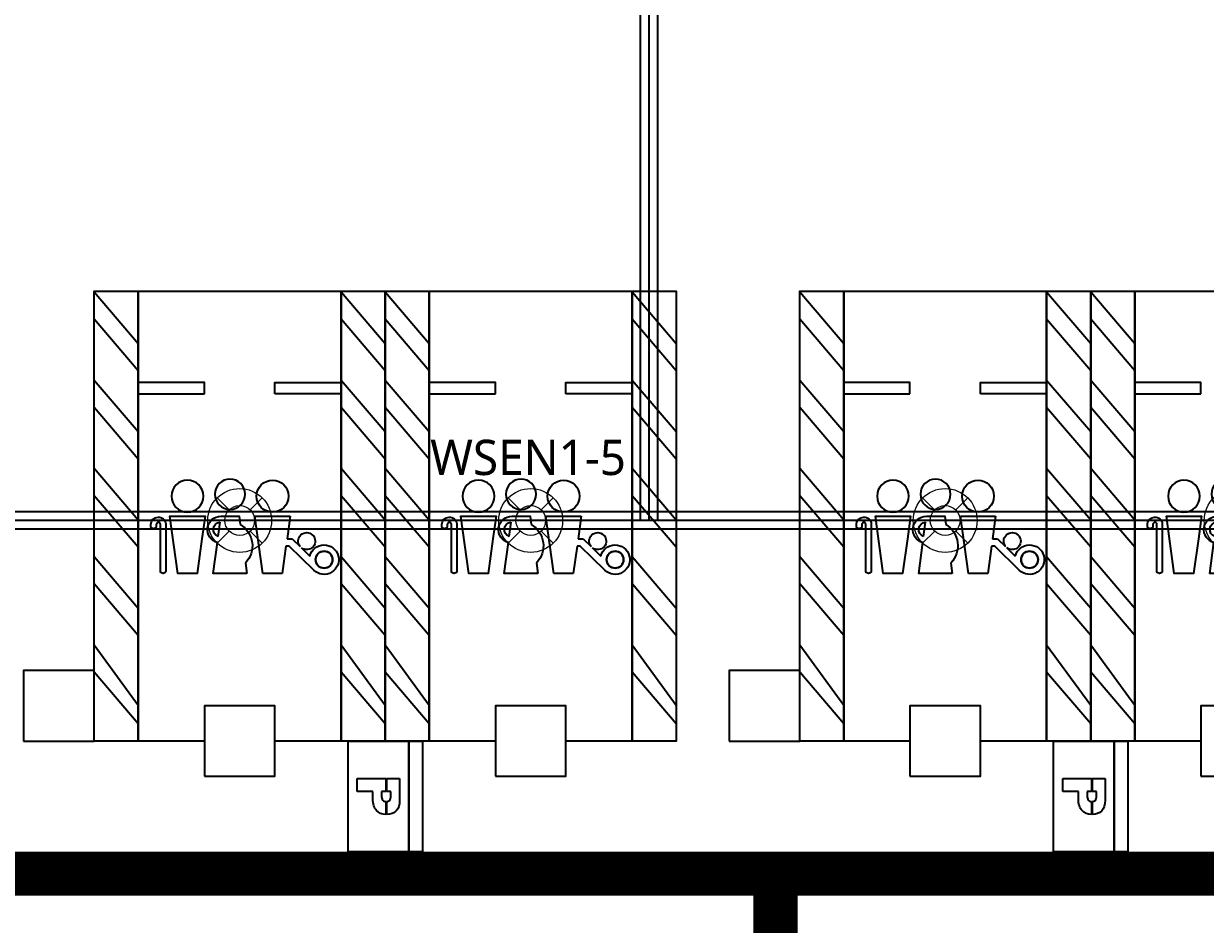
# Model space of a CAD drawing. Header units: millimetres. Extents: x -38475 to 94728, y -31127 to 90245.
# Drawn here: x 28475 to 41875, y 45316 to 55528 of the extents above; entities that cross this region are included whole.
import ezdxf
from ezdxf.enums import TextEntityAlignment as Align

# ---------------------------------------------------------------- set-up
doc = ezdxf.new("R2010")
doc.units = ezdxf.units.MM
doc.linetypes.add('AUDIT_D_080121100638-0', pattern=[0])
doc.linetypes.add('HIDDEN', pattern=[9.524999999999995, 6.349999999999998, -3.174999999999998])
for name, color, linetype in [('e-plan', 9, 'Continuous'), ('E-TEXT', 6, 'Continuous'), ('구역', 5, 'Continuous'), ('레이스웨이', 3, 'Continuous'), ('만공차등', 6, 'Continuous'), ('유도배선', 6, 'Continuous')]:
    doc.layers.add(name, color=color, linetype=linetype)
doc.layers.add('초음파센서', color=1, linetype='AUDIT_D_080121100638-0', lineweight=13)
doc.styles.add('1', font='malgun_0.ttf')

# ---------------------------------------------------------------- blocks, each defined once
blk = doc.blocks.new('xr_plan$0$노유자주차-1')
at = {"layer": 'e-plan', "linetype": 'Continuous'}
for p, q in [((684.3168248625298, 2800.000000005588), (99.99999999956344, 3300.000000006985)), ((991.933768952993, 2800.000000005122), (307.6169440890953, 3300.000000006985)), ((1684.316824863228, 2800.000000005588), (1099.999999999563, 3300.000000006985)), ((1991.933768951829, 2800.000000005122), (1407.616944089095, 3300.000000007451)), ((2684.31682486253, 2800.000000005122), (2099.999999999796, 3300.000000007451)), ((2991.933768951829, 2800.000000006985), (2407.616944089328, 3300.000000007451)), ((3684.316824863228, 2800.000000007451), (3099.999999999796, 3300.000000006985)), ((3991.93376895113, 2800.000000006985), (3407.616944089328, 3300.000000007451)), ((4684.316824863228, 2800.000000007451), (4099.999999999796, 3300.000000006985)), ((4991.933768950199, 2800.000000007451), (4407.616944089095, 3300.000000006985)), ((684.3168248622969, 4.656612873077393e-09), (99.99999999979627, 500.0000000069849)), ((991.933768952993, 5.122274160385132e-09), (307.6169440890953, 500.0000000065193)), ((1684.316824863228, 5.587935447692871e-09), (1099.999999999796, 500.0000000065193)), ((1991.933768952062, 5.587935447692871e-09), (1407.616944089095, 500.0000000069849)), ((2684.31682486253, 5.122274160385132e-09), (2099.999999999563, 500.0000000069849)), ((2991.933768952062, 7.450580596923828e-09), (2407.616944089095, 500.0000000069849)), ((3684.316824863461, 7.450580596923828e-09), (3100.000000000029, 500.0000000074506)), ((3991.93376895113, 6.984919309616089e-09), (3407.616944089328, 500.0000000074506)), ((4684.316824863228, 7.450580596923828e-09), (4099.999999999796, 500.0000000069849)), ((4991.933768950199, 7.450580596923828e-09), (4407.616944089328, 500.0000000069849))]:
    blk.add_line(p, q, dxfattribs=at)
for points in [[(-100.0000000004366, 2800.000000006985), (4999.999999999563, 2800.000000006985), (4999.999999999563, 3300.000000007451), (-99.9999999999709, 3300.000000006985)], [(3834.999999999796, 2050.000000006985), (3964.999999999796, 2050.000000006985), (3964.999999999563, 2800.000000006985), (3834.999999999796, 2800.000000006985)], [(-500.0000000004302, 1250.000000007216), (-500.0000000004329, 2050.000000007216), (299.9999999995671, 2050.00000000722), (299.9999999995698, 1250.000000007219)], [(3835.000000000029, 1250.000000007451), (3964.999999999796, 1250.000000006985), (3964.999999999563, 500.0000000065193), (3834.999999999563, 500.0000000069849)], [(-100.0000000004366, 6.984919309616089e-09), (4999.999999999796, 6.51925802230835e-09), (4999.999999999796, 500.0000000074506), (-100.0000000004366, 500.0000000074506)]]:
    blk.add_lwpolyline(points, close=True, dxfattribs=at)
for points in [[(-100.0000000004366, 1250.000000007217), (-100.0000000004366, 500.0000000074506), (4999.999999999796, 500.0000000074506), (4999.999999999563, 2800.000000006985), (-100.0000000004366, 2800.000000006985), (-100.0000000004366, 2050.000000007218)], [(1836.852365872386, 2490.030886126217), (2108.820959594595, 2212.391267463099)], [(2089.961042239825, 2350.358787356876), (1997.118265809055, 2445.13750041835)], [(2193.375042673695, 2244.78842151491), (2105.431718634005, 2334.565519911703)], [(2108.820959594595, 2174.844095758628), (1799.999999999098, 2131.918484993279)], [(2108.820959594595, 2212.391267463099), (2108.820959594828, 2174.844095756765)], [(2193.375042673928, 2186.596975691151), (2193.375042673695, 2244.78842151491)], [(2449.160201220337, 2222.150696430355), (2193.375042673928, 2186.596975691151)], [(2449.160201220337, 1822.873514478095), (2449.160201220337, 2222.150696430355)], [(1799.999999999796, 2131.918484990951), (1799.999999999563, 1913.105725913774)], [(1799.999999999563, 1913.105725916103), (2449.160201220337, 1822.873514478095)], [(1799.999999999796, 1729.558921741322), (1800.000000000029, 1350.441078271251), (2149.996409822983, 1396.633745339699)], [(1917.94543293168, 1713.992436019238), (1799.999999999796, 1729.558921741322)], [(2449.160201220104, 1436.117502966896), (2449.160201220569, 1643.88249704754), (2354.691279589926, 1656.350543355569)], [(2217.305556575331, 1405.517233626917), (2381.851054467057, 1427.234014680143)], [(2193.375042673695, 1221.572764802724), (1799.999999999563, 1166.894274100661), (1799.999999999796, 948.0815150248818), (2449.160201220337, 857.8493035882711), (2449.160201220569, 1257.1264855396), (2193.375042673695, 1221.572764802724)]]:
    blk.add_lwpolyline(points, dxfattribs=at)
for points in [[(1997.118265809055, 2445.137500416022, 3.739535750018262), (1836.852365871688, 2490.030886126217)], [(2105.431718633074, 2334.565519911703, 17.37191183859012), (2089.96104224099, 2350.358787357807)]]:
    blk.add_lwpolyline(points, format="xyb", dxfattribs=at)
for points in [[(1955.917710014415, 2510.366903526243, 0.9999999999999999), (1955.917710014415, 2703.033407794312, 0.9999999999999999), (1955.917710014415, 2510.366903526243)], [(2675.973918393051, 1841.944582752418, 0.9999999999999999), (2675.973918392818, 2203.07962815417, 0.9999999999999999), (2675.973918393051, 1841.944582752418)], [(2675.973918393051, 876.9203718635254, -0.9999999999999999), (2675.973918392818, 1238.05541726388, -0.9999999999999999), (2675.973918393051, 876.9203718635254)], [(1820.568234193866, 811.7294169012457, 0.6677998114889716), (1820.568234192702, 750.1294168997556), (2356.483482938755, 750.3072034413926, -0.9627070837517783), (2354.728670578479, 704.1464368733577), (2328.899735805142, 704.1464368738234, 0.7142857142783885), (2328.899735804909, 642.5464368760586), (2354.728670578246, 642.5464368755929, 0.9627070837521746), (2361.160201220802, 811.72941690078)]]:
    blk.add_lwpolyline(points, format="xyb", close=True, dxfattribs=at)
for centre, radius in [((1955.917710014182, 2606.700155658647), 96.33325213311043), ((2697.916454916849, 1540.000000007451), 171.4507437460124)]:
    blk.add_circle(centre, radius, dxfattribs=at)
for centre, radius, start, end in [((2113.584248510917, 1512.917826978024), 280.5450847236735, 30.7480879590424, 134.2149785877846), ((2296.972764407779, 1436.11750296643), 152.1874368125558, 195.0369333090357, 359.9999999733196), ((2296.972764407779, 1436.11750296643), 85.341903467351, 201.01184196859, 354.0250914462683)]:
    blk.add_arc(centre, radius, start, end, dxfattribs=at)
blk = doc.blocks.new('Xref-지하2층')
at = {"layer": 'e-plan'}
for points in [[(32000, 59300.00000000006), (32800, 59300.00000000006), (32800, 60100.00000000006), (32000, 60100.00000000006)], [(40000, 59300.00000000006), (40800, 59300.00000000006), (40800, 60100.00000000006), (40000, 60100.00000000006)]]:
    blk.add_lwpolyline(points, close=True, dxfattribs=at)
at = {"layer": 'e-plan', "linetype": 'Continuous', "xscale": -1, "rotation": 270}
for p in [(32799.99999999302, 59400.00000000041), (36099.99999999302, 59400.00000000041), (40799.99999999302, 59400.00000000041), (44099.99999999302, 59400.00000000041)]:
    blk.add_blockref('xr_plan$0$노유자주차-1', p, dxfattribs=at)
blk = doc.blocks.new('A$C61602750')
at = {"layer": 'e-plan'}
blk.add_blockref('Xref-지하2층', (-3525.000000000218, -11905.00000004651), dxfattribs=at)
blk = doc.blocks.new('센서')
at = {"layer": '초음파센서'}
for p, q in [((-256.1917501480202, 255.872396394494), (-119.5570773269283, 119.4077249351831)), ((119.4048484532395, 119.5564764195151), (255.8695194955799, 256.1911495039822)), ((-255.8729968793341, -256.188874524436), (-119.4083258403116, -119.5542014399543)), ((119.5535999427084, -119.4054499556369), (256.1882727624034, -255.8701214149478))]:
    blk.add_line(p, q, dxfattribs=at)
for major_axis, ratio, start_param, end_param in [((-6.1103e-12, 362.0820671227044), 0.999999997505104, 2.801804347482335, 9.08498965466192), ((-0.3386371830511741, 168.9712919898011), 0.999999997519907, 2.862310370331366, 9.145495677510953)]:
    blk.add_ellipse((-0.001738692924845964, 0.001137489773100242), major_axis=major_axis, ratio=ratio, start_param=start_param, end_param=end_param, dxfattribs=at)
blk = doc.blocks.new('만공차등')
at = {"layer": '만공차등', "color": 2}
for p, q in [((256.2185382738709, 772.8010282704608), (1281.100729055703, 772.8010280201212)), ((256.2185383155941, 85.86725710276512), (256.2185383155941, 772.8010282704608)), ((1281.100729055703, 772.8010280201212), (1281.100729055703, 85.86725685242563)), ((1281.100729139149, 646.829827308096), (256.2185382738709, 646.8298275569452)), ((256.2185383155941, 646.8298275569452), (1281.100729097426, 646.829827308096)), ((602.031856457889, 441.6744232246652), (723.9221712127327, 441.6744232246652)), ((817.0652129247784, 441.6744232246652), (935.2874125763774, 441.6744232246652)), ((602.031856457889, 436.4904232243076), (723.9221712127327, 436.4904232243076)), ((817.1001742288469, 436.4904232243076), (935.2049708619713, 436.4904232243076)), ((1281.100729183853, 85.86725685391573), (256.2185383155941, 85.86725710276512))]:
    blk.add_line(p, q, dxfattribs=at)
for points in [[(602.031856457889, 562.7124996656552), (602.031856457889, 562.7124996656552), (803.7536301061511, 562.7124996656552), (803.7536301061511, 562.7124996656552)], [(602.031856457889, 441.6744232246652), (602.031856457889, 509.1963368171826), (602.031856457889, 562.7124996656552), (602.031856457889, 562.7124996656552)], [(803.7536301061511, 562.7124996656552), (847.6877215787767, 562.7124996656552), (880.5936417147517, 552.2647584015502), (902.4713905140757, 531.3692758718505)], [(758.4800846263765, 482.8810407707466), (758.4800846263765, 482.8810407707466), (723.9221712127327, 482.8810407707466), (723.9221712127327, 482.8810407707466)], [(723.9221712127327, 482.8810407707466), (723.9221712127327, 482.8810407707466), (723.9221712127327, 462.6767240667716), (723.9221712127327, 441.6744232246652)], [(804.8251933142542, 470.0222822928799), (796.6098753944037, 478.5947879457847), (781.1615058347583, 482.8810407707466), (758.4800846263765, 482.8810407707466)], [(817.0652129247784, 441.6744232246652), (816.4464652046561, 452.7038494760168), (812.3664586707947, 462.1531358310952), (804.8251933142542, 470.0222822928799)], [(602.031856457889, 169.9845844337716), (602.031856457889, 169.9845844337716), (602.031856457889, 321.6594377497211), (602.031856457889, 436.4904232243076)], [(723.9221712127327, 436.4904232243076), (723.9221712127327, 415.4870259771124), (723.9221712127327, 395.2807486290112), (723.9221712127327, 395.2807486290112)], [(723.9221712127327, 395.2807486290112), (723.9221712127327, 395.2807486290112), (753.6580501928923, 395.2807486290112), (753.6580501928923, 395.2807486290112)], [(753.6580501928923, 395.2807486290112), (777.0538468733431, 395.2807486290112), (793.4844827100633, 399.3437591219321), (802.9499577000737, 407.4697801047936)], [(899.5245917007327, 349.2035307446495), (875.6823103532195, 326.8792972723022), (839.2938097938893, 315.7171805361286), (790.3590900227427, 315.7171805361286)], [(802.9499577000737, 407.4697801047936), (811.8650966987013, 415.1233428293838), (816.5818355426192, 424.796890536882), (817.1001742288469, 436.4904232243076)], [(935.2049708619713, 436.4904232243076), (934.1114401951432, 399.5476529339328), (922.2179804757236, 370.4520221063867), (899.5245917007327, 349.2035307446495)], [(790.3590900227427, 315.7171805361286), (790.3590900227427, 315.7171805361286), (723.9221712127327, 315.7171805361286), (723.9221712127327, 315.7171805361286)], [(723.9221712127327, 315.7171805361286), (723.9221712127327, 315.7171805361286), (723.9221712127327, 169.9845844337716), (723.9221712127327, 169.9845844337716)], [(723.9221712127327, 169.9845844337716), (723.9221712127327, 169.9845844337716), (602.031856457889, 169.9845844337716), (602.031856457889, 169.9845844337716)]]:
    blk.add_open_spline(points, degree=3, dxfattribs=at)
blk.add_open_spline([(902.4713905140757, 531.3692758718505), (924.3491393193602, 510.4737933421508), (935.2880137220025, 480.7379143590106), (935.2880137220025, 442.1616389194503), (935.2880137220025, 441.9990880915897), (935.2878133371472, 441.8366828614843), (935.2874125763774, 441.6744232246652)], degree=3, knots=[0.498977130304911, 0.498977130304911, 0.498977130304911, 0.498977130304911, 0.997954260609822, 0.997954260609822, 0.997954260609822, 1, 1, 1, 1], dxfattribs=at)

msp = doc.modelspace()

# ---------------------------------------------------------------- linework, layer by layer
at = {"layer": '구역', "color": 7, "linetype": 'HIDDEN', "ltscale": 2, "const_width": 500}
msp.add_lwpolyline([(-21020.10272617388, 71751.82356122794), (-21020.10272617388, 47997.73678019637), (-10974.65036977531, 47997.73678019637), (-10974.65036977531, 45891.13562621566), (54847.65729234082, 45891.13562621566), (54847.65729234082, 71751.82356122794)], close=True, dxfattribs=at)
for points in [[(37000.69582262845, 45891.13562621566), (54847.65729234082, 45891.13562621566), (54847.65729234082, 50267.23061568633), (94478.3849307361, 50267.23061568636), (94478.3849307361, 7766.096786508162), (81998.06868708035, 7766.096786508162), (81998.06868708035, 9681.199203584867), (37000.69582262839, 9681.199203584867)], [(37000.69582262845, 45891.13562621566), (37000.69582262839, 12895.11130106886), (-10238.1525708533, 12895.11130106886), (-10238.1525708533, 15752.64889285428), (-21020.10272617382, 15752.64889285428), (-21020.10272617382, 47997.73678019637)]]:
    msp.add_lwpolyline(points, dxfattribs=at)
at = {"layer": '레이스웨이'}
for points in [[(35464.38447826533, 67075.19051247138), (35464.38447826533, 49894.99642774455)], [(35664.38447826533, 67075.18297525367), (35664.38447826533, 49894.99642774455)], [(51875, 49794.99999995335), (-14175.00000000017, 49794.99999995335), (-14175.00000000017, 65294.99999995716), (13474.99999999802, 65294.99999995716)], [(51875, 49994.99999995335), (-13975.00000000017, 49994.99999995335), (-13975.00000000017, 65094.99999995716), (13474.99999999802, 65094.99999995716)]]:
    msp.add_lwpolyline(points, dxfattribs=at)
at = {"layer": '만공차등', "color": 4, "linetype": 'Continuous', "ltscale": 2}
for points in [[(32574.99999969394, 47394.99999995329), (32574.99999969301, 49894.99999995335)], [(40574.99999969394, 47394.99999995329), (40574.99999969301, 49894.99999995335)]]:
    msp.add_lwpolyline(points, dxfattribs=at)
at = {"layer": '유도배선'}
for points in [[(35564.38447826533, 67075.18674386253), (35564.38447826533, 49894.99642774455)], [(51875, 49894.99999995335), (-14075.00000000017, 49894.99999995335), (-14075.00000000017, 65194.99999995716), (13474.99999999802, 65194.99999995716)]]:
    msp.add_lwpolyline(points, dxfattribs=at)

# ---------------------------------------------------------------- block references
at = {"layer": 'e-plan'}
msp.add_blockref('A$C61602750', (0, 0), dxfattribs=at)
at = {"layer": '만공차등', "xscale": 1.226069819647817, "yscale": 1.226069819647817, "zscale": 1.226069819647817, "rotation": 270}
for p in [(32048.60636510735, 47709.14181701638), (40048.60636510735, 47709.14181701638)]:
    msp.add_blockref('만공차등', p, dxfattribs=at)
at = {"layer": '초음파센서'}
for p in [(30925.00173869292, 49894.99886246357), (34225.00173869292, 49894.99886246357), (38925.00173869292, 49894.99886246357), (42225.00173869292, 49894.99886246357)]:
    msp.add_blockref('센서', p, dxfattribs=at)

# ---------------------------------------------------------------- texts
at = {"layer": 'E-TEXT', "style": '1'}
msp.add_text('WSEN1-5', height=400, dxfattribs=at).set_placement((34194.88037295151, 50610.2476181151), align=Align.MIDDLE_CENTER)

doc.saveas('drawing.dxf')
